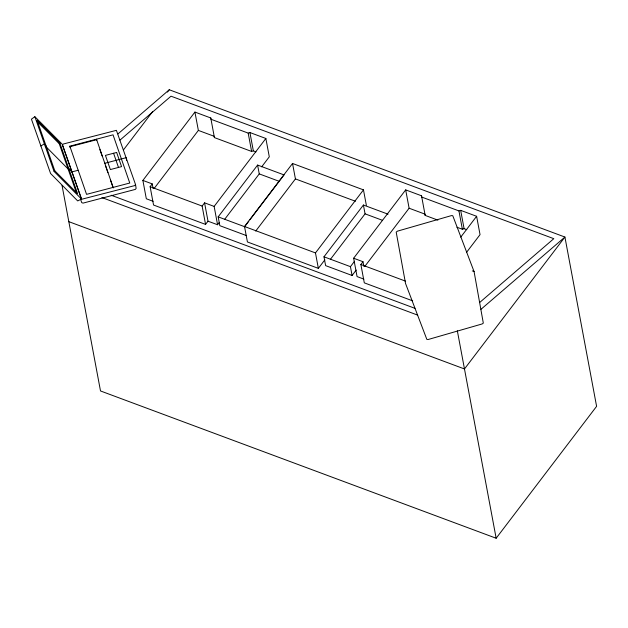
<?xml version="1.0" encoding="UTF-8"?>
<svg xmlns="http://www.w3.org/2000/svg" width="628" height="628" viewBox="0 0 628 628"><rect width="100%" height="100%" fill="white"/><g stroke="black" fill="none" stroke-linecap="round" stroke-linejoin="round"><path stroke-width="0.94" d="M135.53 184.546L134.761 185.59L81.616 199.272L62.47 145.068L63.247 144.032L116.392 130.341L135.53 184.546L136.135 188.361L135.365 189.397L83.029 203.119L81.726 202.624L80.761 199.845M123.496 149.857L152.62 111.611M167.48 92.096L169.262 89.757L564.917 237.046L596.6 406.34L496.159 538.243L100.504 390.954L62.031 185.393M153.122 201.298L146.316 198.762L142.878 180.417L194.923 112.067L210.773 117.97L214.415 137.595L251.616 151.442L253.351 150.885L256.012 151.874M208.009 221.189L217.571 224.746L214.14 206.408L204.571 202.844L208.009 221.189L205.56 224.4L153.554 205.034L150.123 186.697L152.243 183.902L142.878 180.417M154.001 188.667L198.362 130.412L194.923 112.067M205.56 224.4L202.13 206.055L204.571 202.844M214.14 206.408L265.864 138.474L249.92 132.539L248.186 133.105L210.984 119.257L210.773 117.97M246.286 235.531L219.824 225.68L218.175 216.856L257.606 165.07L284.068 174.922L249.928 219.753M217.571 224.746L219.337 222.43M261.656 166.852L269.294 156.819L265.864 138.474M224.534 219.502L259.254 173.893L257.606 165.07M324.88 259.796L318.357 268.36L247.424 241.953L244.528 226.512L292.538 163.468L363.471 189.876L366.36 205.317M248.751 221.299L244.63 226.708L218.175 216.856M255.722 231.057L295.427 178.909L292.538 163.468M318.357 268.36L315.468 252.919L363.471 189.876M356.209 270.071L352.088 275.48L325.626 265.628L323.977 256.805L363.408 205.018L388.049 214.187M330.336 259.45L365.064 213.842L363.408 205.018M363.871 279.115L357.065 276.579L353.635 258.234L405.68 189.884L421.529 195.787L425.172 215.412L437.873 220.138M352.088 275.48L350.44 266.657L354.561 261.248M412.667 300.851L364.303 282.851L360.872 264.506L362.992 261.719L353.635 258.234M364.75 266.476L409.111 208.221L405.68 189.884M460.74 237.133L476.613 216.291L460.669 210.356L458.935 210.914L421.733 197.066L421.529 195.787M466.525 252.385L480.043 234.636L476.613 216.291M117.978 133.905L169.262 89.757M119.964 140.13L171.012 96.186L553.802 238.679L479.816 302.374M480.938 309.345L564.917 237.046L464.477 368.958L68.821 221.66M34.87 116.698L31.431 119.163L50.585 173.501L77.699 200.936L81.467 199.005L62.282 144.291L34.87 116.698L54.047 171.413L81.467 199.005M36.4 120.733L37.091 120.317L59.927 143.294L77.613 193.746L54.777 170.761L37.091 120.317M40.836 145.986L44.305 143.898L45.93 145.539L45.24 145.955L68.075 168.94L68.766 168.516L72.032 171.805M37.068 121.408L59.228 143.71L59.927 143.294M54.087 171.185L54.777 170.761M456.925 227.234L462.373 229.259L464.1 228.694L466.761 229.683M69.834 146.167L113.048 134.839L129.768 183.031L86.562 194.358L69.834 146.167L70.006 147.258M69.92 146.709L96.579 139.722M71.796 171.939L78.202 170.259M104.852 163.272L126.204 157.675L126.66 160.532M409.111 208.221L424.96 214.124L425.172 215.412M198.362 130.412L214.211 136.307L214.415 137.595M295.427 178.909L355.448 201.25M259.254 173.893L279.334 181.366M365.064 213.842L382.397 220.295M360.872 264.506L405.586 281.156M150.123 186.697L202.13 206.055M244.528 226.512L315.468 252.919M323.977 256.805L350.44 266.657M111.172 195.245L415.014 308.356M101.885 197.561L417.683 315.123M474.085 271.641L452.772 215.71L451.477 215.592L397.414 231.167L396.197 232.125L405.531 283.464L426.844 339.395L428.139 339.512L482.194 323.938L483.317 323.13L474.085 271.641A1.868 1.248 -20.6 0 0 472.287 270.998M59.228 143.71L76.6 193.259M113.574 153.256L118.488 167.433M113.307 187.913L96.492 139.181L96.665 140.264M99.883 149.535L102.136 156.019M105.347 165.29L107.922 172.7M110.497 180.118L112.75 186.602M460.669 210.356L464.1 228.694M458.935 210.914L462.373 229.259M457.333 330.775L496.159 538.243M362.992 261.719L363.855 266.303M249.92 132.539L253.351 150.885M248.186 133.105L251.616 151.442M152.243 183.902L153.099 188.494M116.643 152.455L105.441 155.391L110.363 169.56L121.565 166.624L116.643 152.455"/></g></svg>
